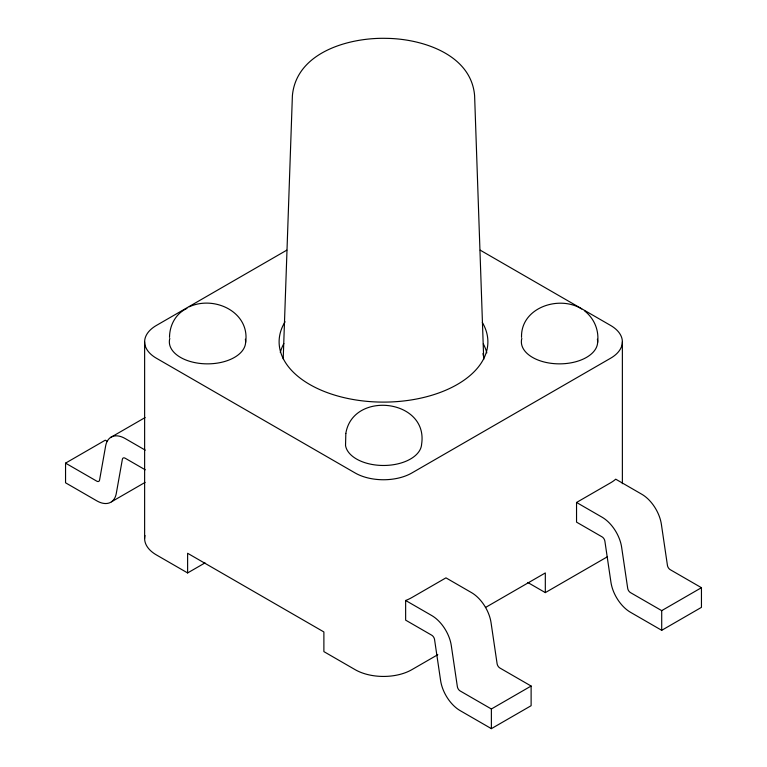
<?xml version="1.0" encoding="UTF-8"?>
<svg xmlns="http://www.w3.org/2000/svg" width="767" height="767" viewBox="0 0 767 767"><rect width="100%" height="100%" fill="white"/><g stroke="black" fill="none" stroke-linecap="round" stroke-linejoin="round"><path stroke-width="1.15" d="M283.205 358.841L292.39 95.702C296.283 52.233 349.244 37.42 386.022 38.35C421.409 38.609 471.235 54.102 474.61 95.702L483.718 359.397M169.517 337.355C169.584 325.313 175.662 313.645 186.908 308.42M521.541 337.355C520.544 307.644 559.114 294.816 581.693 308.948M286.8 250.157L156.391 325.448A40.152 23.183 0 0 0 156.391 358.227L355.111 472.961A40.152 23.183 0 0 0 411.889 472.961L610.609 358.227A40.152 23.183 0 0 0 610.609 325.448L480.2 250.157M145.26 469.816L125.165 458.215A4.017 2.32 60 0 0 122.375 459.28L116.306 493.363A28.101 16.222 60 0 1 96.776 500.832L65.55 482.798L65.55 463.134L105.29 440.181L107.303 441.351M110.467 437.554L145.116 417.555M111.464 501.819L145.097 482.395M144.973 535.5A40.152 23.183 0 0 0 156.391 554.915L187.618 572.939L205.019 562.892M576.544 502.462L610.609 482.798A40.152 23.183 0 0 0 615.719 479.183L641.835 494.274A28.101 16.222 60 0 1 661.375 524.292L667.434 565.375A4.017 2.32 60 0 0 670.224 569.67L701.45 587.695L701.45 607.359L661.71 630.311L630.484 612.277A28.101 16.222 60 0 1 610.944 582.258L604.885 541.176A4.017 2.32 60 0 0 602.095 536.881L576.544 522.135L576.544 502.462L602.095 517.217A28.101 16.222 60 0 1 621.634 547.245L627.694 588.318A4.017 2.32 60 0 0 630.484 592.613L661.71 610.637L701.45 587.695M485.444 607.512L545.318 572.939L545.318 592.613L527.734 582.46M437.804 654.682L411.889 669.649A40.152 23.183 0 0 1 355.111 669.649L323.885 651.614L323.885 631.95L187.618 553.275L187.618 572.939M545.318 592.613L607.502 556.708M405.638 600.475L431.763 615.556A28.101 16.222 60 0 1 451.293 645.584L457.362 686.666A4.017 2.32 60 0 0 460.152 690.952L491.379 708.986L531.119 686.034L531.119 705.707L491.379 728.65L460.152 710.625A28.101 16.222 60 0 1 440.613 680.597L434.553 639.515A4.017 2.32 60 0 0 431.763 635.229L405.638 620.139L405.638 600.475A40.152 23.183 0 0 0 411.889 597.531L445.953 577.858L471.504 592.613A28.101 16.222 60 0 1 491.043 622.631L497.102 663.714A4.017 2.32 60 0 0 499.892 668.009L531.119 686.034M189.324 306.771C214.444 295.19 250.253 312.15 245.613 342.533M145.26 450.143L125.165 438.542A28.101 16.222 60 0 0 105.625 446.01L99.566 480.094A4.017 2.32 60 0 1 96.776 481.158L65.55 463.134M584.627 310.884C594.32 318.641 599.142 330.213 597.637 342.533M661.71 610.637L661.71 630.311M622.373 341.842L622.373 483.689M491.379 708.986L491.379 728.65M144.627 341.842L144.627 538.52M482.932 353.606A100.372 57.947 0 0 1 483.402 355.936M280.281 352.513A104.389 60.267 0 0 1 283.867 343.53M483.325 343.904A104.389 60.267 0 0 1 486.815 352.897M597.378 339.215A38.139 22.022 0 0 1 558.798 363.855A38.139 22.022 0 0 1 521.838 338.391M245.354 339.215A38.139 22.022 0 0 1 206.774 363.855A38.139 22.022 0 0 1 169.814 338.391M482.318 322.428A104.389 60.267 0 0 1 382.915 402.109A104.389 60.267 0 0 1 285.065 321.785M345.831 433.46L345.533 445.531A38.139 22.022 0 0 0 384.698 465.464A38.139 22.022 0 0 0 421.62 444.151C428.542 399.022 352.724 390.259 345.831 433.46"/></g></svg>
